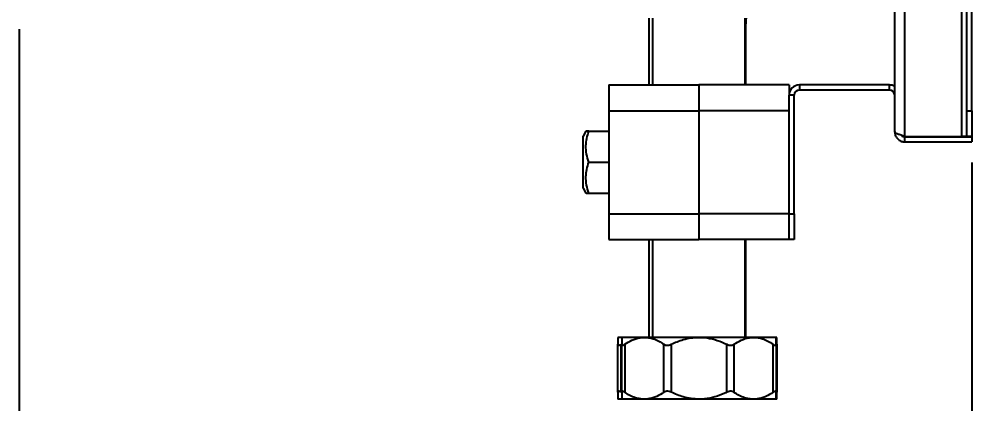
# Model space of a CAD drawing. Extents: x 75 to 2075, y 25 to 1460.
# Drawn here: x 1024.2 to 1255.5, y 503.4 to 596.8 of the extents above; entities that cross this region are included whole.
import ezdxf

# ---------------------------------------------------------------- set-up
doc = ezdxf.new("R2010")
doc.units = 0
doc.header["$LTSCALE"] = 5
doc.linetypes.add('SLD-KATı', pattern=[0])
doc.layers.get('0').update_dxf_attribs({"linetype": 'CONTINUOUS'})
doc.styles.add('SLDTEXTSTYLE1', font='GOTHIC.TTF', dxfattribs={"width": 0.913})
doc.dimstyles.new('SLDDIMSTYLE1', dxfattribs={"dimtxt": 17.5, "dimasz": 16.51, "dimexe": 0, "dimexo": 0.0625, "dimgap": 4.375, "dimtad": 1, "dimlfac": 0.8, "dimrnd": 1e-09, "dimzin": 12, "dimtxsty": 'SLDTEXTSTYLE1', "dimsah": 1, "dimcen": 0.09, "dimazin": 3, "dimtfac": 1, "dimtofl": 0, "dimtmove": 0, "dimatfit": 3, "dimtolj": 1, "dimtzin": 12})

# ---------------------------------------------------------------- blocks, each defined once
blk = doc.blocks.new('_D_7')
at = {"color": 7, "linetype": 'SLD-KATı'}
for p, q in [((1024.22, 594.34), (1024.22, 400.63)), ((1255.47, 561.94), (1255.47, 400.63)), ((1024.22, 405.63), (1255.47, 405.63))]:
    blk.add_line(p, q, dxfattribs=at)
for points in [[(1024.22, 405.63), (1040.73, 403.09), (1040.73, 408.17)], [(1255.47, 405.63), (1238.96, 408.17), (1238.96, 403.09)]]:
    blk.add_solid(points, dxfattribs=at)
at = {"color": 7, "linetype": 'SLD-KATı', "insert": (1115.46, 427.98), "char_height": 17.5, "attachment_point": 1, "style": 'SLDTEXTSTYLE1'}
blk.add_mtext('185', dxfattribs=at)

msp = doc.modelspace()

# ---------------------------------------------------------------- linework, layer by layer
at = {"color": 7, "linetype": 'SLD-KATı'}
for p, q in [((1239.221, 568.28), (1239.221, 1228.103)), ((1252.971, 1228.103), (1252.971, 568.28)), ((1236.721, 569.442), (1236.721, 1226.942)), ((1254.221, 574.53), (1254.221, 1221.853)), ((1255.471, 574.53), (1255.471, 1221.853)), ((1177.023, 597.004), (1177.023, 580.78)), ((1177.971, 597.004), (1177.971, 580.78)), ((1200.471, 580.78), (1200.471, 597.004)), ((1200.717, 596.511), (1200.768, 597.004)), ((1200.581, 580.78), (1200.581, 593.838)), ((1167.346, 580.78), (1167.346, 574.53)), ((1167.346, 580.78), (1189.221, 580.78)), ((1189.221, 580.78), (1189.221, 574.53)), ((1211.096, 580.78), (1189.221, 580.78)), ((1211.096, 580.78), (1211.096, 578.28)), ((1213.596, 580.78), (1213.596, 579.53)), ((1235.471, 580.78), (1213.596, 580.78)), ((1235.471, 579.53), (1235.471, 580.78)), ((1212.346, 578.28), (1211.096, 578.28)), ((1211.096, 549.53), (1211.096, 578.28)), ((1212.346, 549.53), (1212.346, 578.28)), ((1235.471, 579.53), (1213.596, 579.53)), ((1167.346, 574.53), (1167.346, 549.53)), ((1167.346, 574.53), (1189.221, 574.53)), ((1189.221, 574.53), (1189.221, 549.53)), ((1211.096, 574.53), (1189.221, 574.53)), ((1254.221, 574.53), (1255.471, 574.53)), ((1254.221, 568.28), (1254.221, 574.53)), ((1255.471, 574.53), (1255.471, 568.28)), ((1161.795, 569.53), (1161.096, 568.319)), ((1162.465, 569.53), (1167.346, 569.53)), ((1161.096, 555.741), (1161.096, 568.319)), ((1239.221, 568.28), (1252.971, 568.28)), ((1239.221, 566.942), (1239.221, 568.192)), ((1239.221, 568.192), (1255.471, 568.192)), ((1239.221, 566.942), (1255.471, 566.942)), ((1254.221, 568.28), (1252.971, 568.28)), ((1255.471, 568.28), (1254.221, 568.28)), ((1255.471, 568.192), (1255.471, 566.942)), ((1162.465, 562.03), (1167.346, 562.03)), ((1161.096, 555.741), (1161.795, 554.53)), ((1162.465, 554.53), (1167.346, 554.53)), ((1167.346, 549.53), (1167.346, 543.28)), ((1167.346, 549.53), (1189.221, 549.53)), ((1189.221, 549.53), (1189.221, 543.28)), ((1211.096, 549.53), (1189.221, 549.53)), ((1211.096, 549.53), (1212.346, 549.53)), ((1211.096, 543.28), (1211.096, 549.53)), ((1212.346, 549.53), (1212.346, 543.28)), ((1167.346, 543.28), (1189.221, 543.28)), ((1177.023, 543.28), (1177.023, 519.529)), ((1177.971, 543.28), (1177.971, 519.529)), ((1211.096, 543.28), (1189.221, 543.28)), ((1200.471, 519.529), (1200.471, 543.28)), ((1200.581, 519.529), (1200.581, 543.28)), ((1212.346, 543.28), (1211.096, 543.28)), ((1170.471, 519.529), (1169.523, 519.529)), ((1175.963, 519.529), (1170.471, 519.529)), ((1189.221, 519.529), (1175.963, 519.529)), ((1202.479, 519.529), (1189.221, 519.529)), ((1207.971, 519.529), (1202.479, 519.529)), ((1208.081, 519.529), (1207.971, 519.529)), ((1169.523, 506.203), (1169.523, 517.856)), ((1170.256, 517.856), (1170.256, 506.203)), ((1170.471, 506.203), (1170.471, 517.856)), ((1171.203, 517.856), (1171.203, 506.203)), ((1180.722, 506.203), (1180.722, 517.856)), ((1182.49, 517.856), (1182.49, 506.203)), ((1195.952, 506.203), (1195.952, 517.856)), ((1197.72, 517.856), (1197.72, 506.203)), ((1207.239, 506.203), (1207.239, 517.856)), ((1207.971, 517.856), (1207.971, 506.203)), ((1208.081, 517.856), (1208.081, 506.203)), ((1170.471, 504.529), (1169.523, 504.529)), ((1175.963, 504.529), (1170.471, 504.529)), ((1189.221, 504.529), (1175.963, 504.529)), ((1202.479, 504.529), (1189.221, 504.529)), ((1207.971, 504.529), (1202.479, 504.529)), ((1208.081, 504.529), (1207.971, 504.529))]:
    msp.add_line(p, q, dxfattribs=at)
at = {"color": 8, "linetype": 'SLD-KATı'}
msp.add_line((1200.581, 593.838), (1200.471, 593.838), dxfattribs=at)
at = {"color": 8, "linetype": 'SLD-KATı', "flags": 128}
msp.add_lwpolyline([(1200.717, 596.511), (1200.582, 596.411), (1200.471, 596.381)], dxfattribs=at)
at = {"color": 7, "linetype": 'SLD-KATı'}
for centre, radius, start, end in [((1213.596, 578.28), 2.5, 90, 180), ((1235.471, 578.28), 2.5, 60, 90), ((1213.596, 578.28), 1.25, 90, 180), ((1235.471, 578.28), 1.25, 0, 90)]:
    msp.add_arc(centre, radius, start, end, dxfattribs=at)
for points, knots in [([(1200.581, 593.838), (1200.586, 594.269), (1200.597, 595.163), (1200.676, 596.051), (1200.717, 596.511)], [0, 0, 0, 0, 0.4820182, 1, 1, 1, 1]), ([(1162.465, 562.03), (1162.273, 562.681), (1161.885, 563.996), (1161.669, 566.548), (1162.157, 568.375), (1162.465, 569.53)], [0, 0, 0, 0, 0.2648614, 0.535466, 1, 1, 1, 1]), ([(1162.465, 569.53), (1162.15, 569.53), (1161.726, 569.53), (1161.891, 569.53), (1161.933, 569.53)], [0, 0, 0, 0, 0.7418957, 1, 1, 1, 1]), ([(1236.721, 569.442), (1236.751, 569.149), (1236.811, 568.562), (1237.279, 567.79), (1237.962, 567.223), (1238.657, 566.97), (1239.085, 566.948), (1239.221, 566.942)], [0, 0, 0, 0, 0.2239169, 0.4478675, 0.6718183, 0.8957688, 1, 1, 1, 1]), ([(1238.363, 568.541), (1238.369, 568.532), (1238.47, 568.393), (1238.778, 568.244), (1239.08, 568.208), (1239.221, 568.192)], [0, 0, 0, 0, 0.0317872, 0.5467547, 1, 1, 1, 1]), ([(1162.465, 554.53), (1162.273, 555.181), (1161.885, 556.496), (1161.669, 559.048), (1162.157, 560.875), (1162.465, 562.03)], [0, 0, 0, 0, 0.2648614, 0.535466, 1, 1, 1, 1]), ([(1161.844, 554.53), (1161.834, 554.53), (1161.811, 554.53), (1162.053, 554.53), (1162.327, 554.53), (1162.465, 554.53)], [0, 0, 0, 0, 0.25950483, 0.62784343, 1, 1, 1, 1]), ([(1169.523, 519.529), (1169.523, 519.502), (1169.523, 519.448), (1169.523, 519.045), (1169.523, 518.509), (1169.523, 518.074), (1169.523, 517.856)], [0, 0, 0, 0, 0.272941, 0.5513799, 0.7748074, 1, 1, 1, 1]), ([(1170.471, 519.529), (1170.471, 519.502), (1170.471, 519.448), (1170.471, 519.045), (1170.471, 518.509), (1170.471, 518.074), (1170.471, 517.856)], [0, 0, 0, 0, 0.272941, 0.5513799, 0.7748074, 1, 1, 1, 1]), ([(1171.203, 517.856), (1171.781, 518.216), (1172.654, 518.761), (1173.89, 519.223), (1174.895, 519.477), (1175.591, 519.511), (1175.963, 519.529)], [0, 0, 0, 0, 0.3822459, 0.5776631, 0.77475, 1, 1, 1, 1]), ([(1175.963, 519.529), (1176.327, 519.512), (1177.06, 519.476), (1178.232, 519.171), (1179.467, 518.657), (1180.302, 518.124), (1180.722, 517.856)], [0, 0, 0, 0, 0.2208532, 0.4446677, 0.7205109, 1, 1, 1, 1]), ([(1182.49, 517.856), (1182.964, 518.072), (1183.916, 518.508), (1185.514, 519.04), (1187.286, 519.446), (1188.572, 519.501), (1189.221, 519.529)], [0, 0, 0, 0, 0.2235177, 0.4486206, 0.7217234, 1, 1, 1, 1]), ([(1189.221, 519.529), (1189.666, 519.515), (1190.957, 519.476), (1193.086, 519.034), (1194.858, 518.374), (1195.798, 517.929), (1195.952, 517.856)], [0, 0, 0, 0, 0.1911271, 0.5537053, 0.9267357, 1, 1, 1, 1]), ([(1197.72, 517.856), (1198.297, 518.213), (1199.468, 518.937), (1201.091, 519.456), (1202.108, 519.51), (1202.479, 519.529)], [0, 0, 0, 0, 0.3824108, 0.7746528, 1, 1, 1, 1]), ([(1202.479, 519.529), (1203.215, 519.461), (1204.868, 519.306), (1206.392, 518.373), (1207.239, 517.856)], [0, 0, 0, 0, 0.44464421, 1, 1, 1, 1]), ([(1207.971, 517.856), (1207.971, 518.072), (1207.971, 518.508), (1207.971, 519.04), (1207.971, 519.446), (1207.971, 519.501), (1207.971, 519.529)], [0, 0, 0, 0, 0.2235177, 0.4486206, 0.7217234, 1, 1, 1, 1]), ([(1208.081, 517.856), (1208.081, 518.216), (1208.081, 518.761), (1208.081, 519.223), (1208.081, 519.477), (1208.081, 519.511), (1208.081, 519.529)], [0, 0, 0, 0, 0.3822459, 0.5776631, 0.77475, 1, 1, 1, 1]), ([(1169.523, 517.856), (1169.534, 517.782), (1169.554, 517.635), (1169.744, 517.596), (1169.997, 517.689), (1170.182, 517.808), (1170.256, 517.856)], [0, 0, 0, 0, 0.2806938, 0.5628322, 0.8257499, 1, 1, 1, 1]), ([(1170.471, 517.856), (1170.481, 517.782), (1170.502, 517.635), (1170.691, 517.596), (1170.945, 517.689), (1171.13, 517.808), (1171.203, 517.856)], [0, 0, 0, 0, 0.2806938, 0.5628322, 0.8257499, 1, 1, 1, 1]), ([(1180.722, 517.856), (1180.855, 517.782), (1181.12, 517.635), (1181.637, 517.596), (1182.11, 517.689), (1182.382, 517.808), (1182.49, 517.856)], [0, 0, 0, 0, 0.2806938, 0.5628322, 0.8257499, 1, 1, 1, 1]), ([(1195.952, 517.856), (1196.129, 517.782), (1196.483, 517.635), (1197.025, 517.596), (1197.441, 517.689), (1197.64, 517.808), (1197.72, 517.856)], [0, 0, 0, 0, 0.2806938, 0.5628322, 0.8257499, 1, 1, 1, 1]), ([(1207.239, 517.856), (1207.357, 517.782), (1207.593, 517.635), (1207.842, 517.596), (1207.957, 517.689), (1207.967, 517.808), (1207.971, 517.856)], [0, 0, 0, 0, 0.2806938, 0.5628322, 0.8257499, 1, 1, 1, 1]), ([(1207.971, 517.649), (1208.006, 517.668), (1208.073, 517.703), (1208.078, 517.806), (1208.081, 517.856)], [0, 0, 0, 0, 0.5205218, 1, 1, 1, 1]), ([(1170.256, 506.203), (1170.138, 506.276), (1169.902, 506.423), (1169.653, 506.463), (1169.537, 506.369), (1169.527, 506.25), (1169.523, 506.203)], [0, 0, 0, 0, 0.2806938, 0.5628322, 0.8257499, 1, 1, 1, 1]), ([(1171.203, 506.203), (1171.085, 506.276), (1170.849, 506.423), (1170.6, 506.463), (1170.485, 506.369), (1170.475, 506.25), (1170.471, 506.203)], [0, 0, 0, 0, 0.2806938, 0.5628322, 0.8257499, 1, 1, 1, 1]), ([(1182.49, 506.203), (1182.313, 506.276), (1181.959, 506.423), (1181.417, 506.463), (1181.001, 506.369), (1180.802, 506.25), (1180.722, 506.203)], [0, 0, 0, 0, 0.2806938, 0.5628322, 0.8257499, 1, 1, 1, 1]), ([(1197.72, 506.203), (1197.587, 506.276), (1197.322, 506.423), (1196.805, 506.463), (1196.332, 506.369), (1196.06, 506.25), (1195.952, 506.203)], [0, 0, 0, 0, 0.28069379, 0.56283221, 0.82574987, 1, 1, 1, 1]), ([(1207.971, 506.203), (1207.961, 506.276), (1207.94, 506.423), (1207.751, 506.463), (1207.497, 506.369), (1207.312, 506.25), (1207.239, 506.203)], [0, 0, 0, 0, 0.2806938, 0.5628322, 0.8257499, 1, 1, 1, 1]), ([(1169.523, 506.203), (1169.523, 505.986), (1169.523, 505.551), (1169.523, 505.019), (1169.523, 504.612), (1169.523, 504.557), (1169.523, 504.529)], [0, 0, 0, 0, 0.2235177, 0.4486206, 0.7217234, 1, 1, 1, 1]), ([(1170.471, 506.203), (1170.471, 505.986), (1170.471, 505.551), (1170.471, 505.019), (1170.471, 504.612), (1170.471, 504.557), (1170.471, 504.529)], [0, 0, 0, 0, 0.2235177, 0.4486206, 0.7217234, 1, 1, 1, 1]), ([(1175.963, 504.529), (1175.599, 504.547), (1174.865, 504.582), (1173.694, 504.887), (1172.459, 505.402), (1171.624, 505.935), (1171.203, 506.203)], [0, 0, 0, 0, 0.2208532, 0.4446677, 0.7205109, 1, 1, 1, 1]), ([(1180.722, 506.203), (1180.145, 505.842), (1179.272, 505.297), (1178.035, 504.835), (1177.031, 504.581), (1176.334, 504.547), (1175.963, 504.529)], [0, 0, 0, 0, 0.3822459, 0.5776631, 0.77475, 1, 1, 1, 1]), ([(1189.221, 504.529), (1188.584, 504.556), (1187.298, 504.61), (1185.529, 505.014), (1183.919, 505.549), (1182.968, 505.984), (1182.49, 506.203)], [0, 0, 0, 0, 0.272941, 0.5513799, 0.7748074, 1, 1, 1, 1]), ([(1195.952, 506.203), (1195.798, 506.13), (1194.878, 505.694), (1193.109, 505.031), (1190.98, 504.583), (1189.666, 504.543), (1189.221, 504.529)], [0, 0, 0, 0, 0.073265, 0.4365434, 0.8088712, 1, 1, 1, 1]), ([(1202.479, 504.529), (1202.115, 504.547), (1201.382, 504.582), (1200.21, 504.887), (1198.975, 505.402), (1198.14, 505.935), (1197.72, 506.203)], [0, 0, 0, 0, 0.2208532, 0.4446677, 0.7205109, 1, 1, 1, 1]), ([(1207.239, 506.203), (1206.661, 505.842), (1205.788, 505.297), (1204.552, 504.835), (1203.547, 504.581), (1202.851, 504.547), (1202.479, 504.529)], [0, 0, 0, 0, 0.3822459, 0.5776631, 0.77475, 1, 1, 1, 1]), ([(1208.081, 506.203), (1208.078, 506.285), (1208.074, 506.39), (1207.99, 506.403), (1207.971, 506.405)], [0, 0, 0, 0, 0.7796292, 1, 1, 1, 1]), ([(1207.971, 504.529), (1207.971, 504.556), (1207.971, 504.61), (1207.971, 505.014), (1207.971, 505.549), (1207.971, 505.984), (1207.971, 506.203)], [0, 0, 0, 0, 0.272941, 0.5513799, 0.7748074, 1, 1, 1, 1]), ([(1208.081, 504.529), (1208.081, 504.547), (1208.081, 504.582), (1208.081, 504.887), (1208.081, 505.402), (1208.081, 505.935), (1208.081, 506.203)], [0, 0, 0, 0, 0.2208532, 0.4446677, 0.7205109, 1, 1, 1, 1])]:
    msp.add_open_spline(points, degree=3, knots=knots, dxfattribs=at)
msp.add_open_spline([(1239.221, 568.28), (1238.893, 568.377), (1238.238, 568.57), (1237.412, 568.861), (1236.834, 569.151), (1236.759, 569.345), (1236.721, 569.442)], degree=3, dxfattribs=at)

# ---------------------------------------------------------------- dimensions: what is measured, and where the dimension line sits
dim = msp.add_linear_dim(base=(1255.471, 405.63), p1=(1024.221, 599.338), p2=(1255.471, 566.942), dimstyle='SLDDIMSTYLE1', dxfattribs=at)
dim.commit()
dim.dimension.update_dxf_attribs({"geometry": '_D_7', "text_midpoint": (1134.859, 405.63), "dimtype": 160})

doc.saveas('drawing.dxf')
